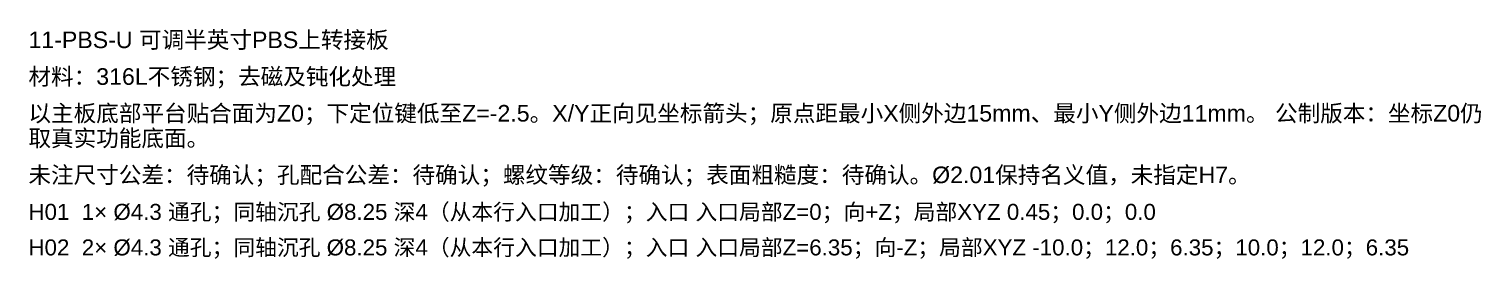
# Model space of a CAD drawing. Header units: millimetres. Extents: x 10 to 338, y 32 to 137.
# Drawn here: x 215 to 337.8, y 117.2 to 136.6 of the extents above; entities that cross this region are included whole.
import ezdxf

# ---------------------------------------------------------------- set-up
doc = ezdxf.new("R2010")
doc.units = ezdxf.units.MM
doc.layers.add('ANNOTATIONS', color=7, linetype='CONTINUOUS', lineweight=18)
doc.styles.add('CJK', font='Arial Unicode.ttf')

msp = doc.modelspace()

# ---------------------------------------------------------------- texts
at = {"layer": 'ANNOTATIONS', "style": 'CJK'}
for s, height, p in [('11-PBS-U 可调半英寸PBS上转接板', 1.4, (215, 135)), ('材料：316L不锈钢；去磁及钝化处理', 1.4, (215, 131.9)), ('以主板底部平台贴合面为Z0；下定位键低至Z=-2.5。X/Y正向见坐标箭头；原点距最小X侧外边15mm、最小Y侧外边11mm。 公制版本：坐标Z0仍', 1.4, (215, 128.8)), ('取真实功能底面。', 1.4, (215, 126.7)), ('未注尺寸公差：待确认；孔配合公差：待确认；螺纹等级：待确认；表面粗糙度：待确认。Ø2.01保持名义值，未指定H7。', 1.4, (215, 123.6)), ('H01  1× Ø4.3 通孔；同轴沉孔 Ø8.25 深4（从本行入口加工）；入口 入口局部Z=0；向+Z；局部XYZ 0.45；0.0；0.0', 1.35, (215, 120.5)), ('H02  2× Ø4.3 通孔；同轴沉孔 Ø8.25 深4（从本行入口加工）；入口 入口局部Z=6.35；向-Z；局部XYZ -10.0；12.0；6.35；10.0；12.0；6.35', 1.35, (215, 117.5))]:
    msp.add_text(s, height=height, dxfattribs=at).set_placement(p)

doc.saveas('drawing.dxf')
